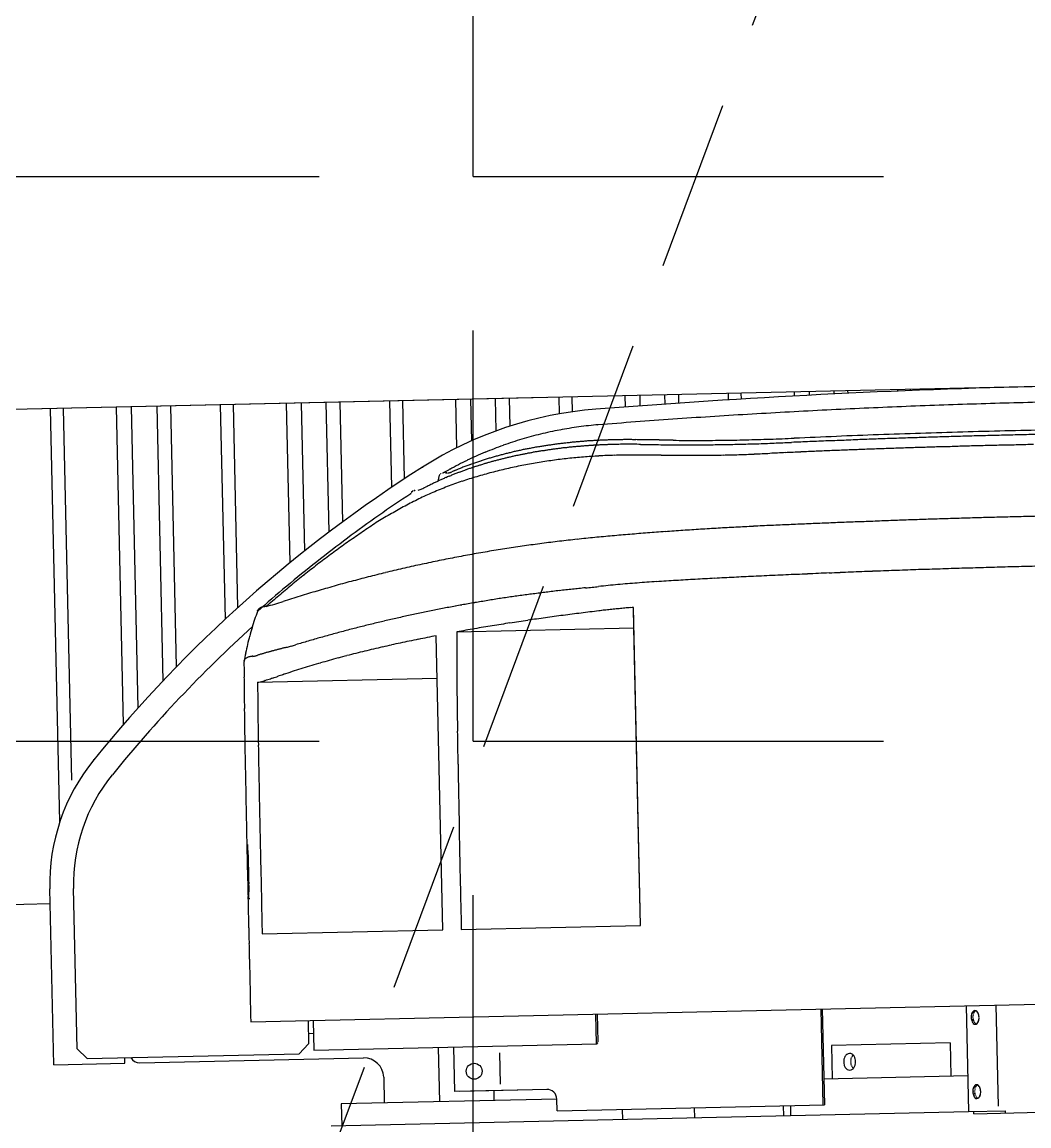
# Model space of a CAD drawing. Header units: metres. Extents: x 668617 to 675126, y 2286318 to 2293677.
# Drawn here: x 669900.166 to 669901.638, y 2287288.838 to 2287290.451 of the extents above; entities that cross this region are included whole.
import ezdxf

# ---------------------------------------------------------------- set-up
doc = ezdxf.new("R2010")
doc.units = ezdxf.units.M
doc.header["$MEASUREMENT"] = 0
doc.linetypes.add('HIDDEN', pattern=[0.375, 0.25, -0.125])
for name, color, linetype in [('0_LINEA_INDICADOR_SEÑAL', 253, 'Continuous'), ('0_VEH_CONSTRUCCION', 250, 'Continuous'), ('DMTG-ZONA-TRABAJO', 250, 'Continuous')]:
    doc.layers.add(name, color=color, linetype=linetype)

# ---------------------------------------------------------------- blocks, each defined once
blk = doc.blocks.new('excavadora planta')
at = {"color": 0}
for p, q in [((-0.5175, 1.251), (-4.1079, 1.251)), ((-2.8986, 1.251), (-4.1079, 1.251)), ((-3.4017, 0.8315), (-3.4017, 1.251)), ((-3.3886, 0.8735), (-3.3886, 1.251)), ((-3.3347, 0.9292), (-3.3347, 1.251)), ((-3.3196, 0.9455), (-3.3196, 1.251)), ((-3.2936, 0.9724), (-3.2936, 1.251)), ((-3.2796, 0.9864), (-3.2796, 1.251)), ((-3.229, 1.0336), (-3.229, 1.251)), ((-3.216, 1.045), (-3.216, 1.251)), ((-3.162, 1.0894), (-3.162, 1.251)), ((-3.1469, 1.101), (-3.1469, 1.251)), ((-3.1217, 1.1196), (-3.1217, 1.251)), ((-3.1077, 1.1297), (-3.1077, 1.251)), ((-3.0571, 1.1636), (-3.0571, 1.251)), ((-3.0441, 1.1719), (-3.0441, 1.251)), ((-2.9901, 1.2022), (-2.9901, 1.251)), ((-2.975, 1.2088), (-2.975, 1.251)), ((-2.9498, 1.2183), (-2.9498, 1.251)), ((-2.9358, 1.2228), (-2.9358, 1.251)), ((-2.8852, 1.2341), (-2.8852, 1.251)), ((-2.8722, 1.2359), (-2.8722, 1.251)), ((-2.8182, 1.2397), (-2.8182, 1.251)), ((-2.8031, 1.2404), (-2.8031, 1.251)), ((-2.7779, 1.2417), (-2.7779, 1.251)), ((-2.7639, 1.2424), (-2.7639, 1.251)), ((-2.7133, 1.2446), (-2.7133, 1.251)), ((-2.7003, 1.2451), (-2.7003, 1.251)), ((-2.6463, 1.247), (-2.6463, 1.251)), ((-2.6312, 1.2474), (-2.6312, 1.251)), ((-2.606, 1.2481), (-2.606, 1.251)), ((-2.592, 1.2485), (-2.592, 1.251)), ((-2.5414, 1.2496), (-2.5414, 1.251)), ((-2.5284, 1.2499), (-2.5284, 1.251)), ((-2.8472, 1.222), (-2.8471, 1.2221)), ((-2.8038, 1.2014), (-2.7921, 1.2009)), ((-3.0101, 1.1687), (-3.0085, 1.1748)), ((-3.0328, 1.1599), (-3.0328, 1.1599)), ((-3.0328, 1.1599), (-3.0328, 1.1599)), ((-3.0328, 1.1599), (-3.0328, 1.1599)), ((-3.0328, 1.1599), (-3.0328, 1.1599)), ((-3.0328, 1.1599), (-3.0328, 1.1599)), ((-3.0328, 1.1599), (-3.0328, 1.1599)), ((-2.8146, 1.0153), (-2.8146, 1.0361)), ((-2.8146, 0.7134), (-2.8146, 1.0361)), ((-3.0155, 0.7134), (-3.0155, 1.0119)), ((-2.9943, 1.0153), (-2.8146, 1.0153)), ((-2.8146, 0.7134), (-2.8146, 1.0153)), ((-3.1979, 0.9687), (-3.0155, 0.9687)), ((-3.4134, 0.5853), (-3.4134, 0.7638)), ((-3.3893, 0.6009), (-3.3893, 0.7638)), ((-3.4134, 0.7486), (-4.1079, 0.7486)), ((-3.4134, 0.7486), (-4.1079, 0.7486)), ((-3.1989, 0.7134), (-3.0155, 0.7134)), ((-2.9967, 0.7134), (-2.8146, 0.7134)), ((-3.2125, 0.6245), (-1.9002, 0.6245)), ((-3.1542, 0.6245), (-3.1542, 0.6009)), ((-3.149, 0.6245), (-3.149, 0.5942)), ((-2.8625, 0.6245), (-2.8625, 0.5942)), ((-2.8608, 0.6245), (-2.8608, 0.5962)), ((-2.6337, 0.6245), (-2.6337, 0.527)), ((-2.6321, 0.6245), (-2.6321, 0.527)), ((-2.4859, 0.6245), (-2.4859, 0.517)), ((-2.4559, 0.6245), (-2.4559, 0.5217)), ((-3.1542, 0.6114), (-3.149, 0.6114)), ((-3.3893, 0.6009), (-3.3793, 0.5908)), ((-3.1542, 0.6009), (-3.1642, 0.5908)), ((-3.149, 0.5942), (-2.8619, 0.5942)), ((-3.0224, 0.5391), (-3.0224, 0.5942)), ((-3.007, 0.5491), (-3.007, 0.5942)), ((-3.4134, 0.5853), (-3.3411, 0.5853)), ((-3.3793, 0.5908), (-3.1642, 0.5908)), ((-3.3411, 0.5853), (-3.3411, 0.5908)), ((-3.326, 0.5853), (-3.0989, 0.5853)), ((-2.9604, 0.5554), (-2.9604, 0.5872)), ((-2.5031, 0.5873), (-2.6236, 0.5873)), ((-2.6236, 0.5873), (-2.6236, 0.5532)), ((-2.5031, 0.5873), (-2.5031, 0.5532)), ((-3.0788, 0.5652), (-3.0788, 0.5391)), ((-2.9123, 0.5491), (-3.007, 0.5491)), ((-2.9136, 0.5491), (-3.002, 0.5491)), ((-2.9671, 0.5391), (-2.9671, 0.5491)), ((-2.4859, 0.5532), (-2.6321, 0.5532)), ((-2.9035, 0.5391), (-3.1225, 0.5391)), ((-3.1225, 0.5391), (-3.1225, 0.517)), ((-2.9035, 0.527), (-2.9035, 0.5391)), ((-2.9035, 0.527), (-2.6321, 0.527)), ((-2.8374, 0.527), (-2.8374, 0.517)), ((-2.7643, 0.527), (-2.7643, 0.517)), ((-2.6739, 0.527), (-2.6739, 0.517)), ((-2.6667, 0.527), (-2.6667, 0.517)), ((-3.1331, 0.517), (-2.4859, 0.517)), ((-2.4859, 0.517), (-2.4485, 0.517)), ((-2.4807, 0.5147), (-2.4807, 0.517)), ((-2.4485, 0.5147), (-2.4485, 0.517)), ((-2.4807, 0.5147), (-1.9101, 0.5147))]:
    blk.add_line(p, q, dxfattribs=at)
blk.add_circle((-2.9869, 0.5692), 0.00804, dxfattribs=at)
blk.add_circle((-2.9869, 0.5692), 0.00804, dxfattribs=at)
for centre, radius, start, end in [((-2.3908, -6.7877), 8.0387, 90, 93.26271), ((-2.8263, 0.8528), 0.3859, 93.2627, 121.0895), ((-2.391, -6.7825), 8.0175, 91.08419, 91.62689), ((-2.3906, -6.7994), 8.0344, 90.54268, 91.08424), ((-2.3908, -6.7859), 8.0209, 90.0001, 90.54257), ((-2.8249, 0.8483), 0.3745, 93.255, 96.2844), ((-2.3909, -6.7858), 8.0209, 92.71171, 93.25419), ((-2.3904, -6.796), 8.0311, 92.16981, 92.71159), ((-2.3909, -6.7825), 8.0175, 91.62719, 92.1699), ((-2.825, 0.8484), 0.3743, 102.3412, 105.3724), ((-2.8249, 0.8479), 0.3748, 99.3152, 102.3425), ((-2.8249, 0.8483), 0.3744, 96.2831, 99.3132), ((-2.8251, 0.8485), 0.3741, 108.3985, 111.4306), ((-2.8248, 0.8478), 0.3749, 105.373, 108.3992), ((-2.8458, 0.7776), 0.4281, 100.1078, 100.668), ((-2.8452, 0.7741), 0.4316, 99.5523, 100.1079), ((-2.8444, 0.7698), 0.4359, 99.0003, 99.5529), ((-2.8432, 0.762), 0.4439, 98.458, 98.9982), ((-2.842, 0.754), 0.4519, 97.9308, 98.4613), ((-2.837, 0.7177), 0.4886, 97.4382, 97.9289), ((-2.8355, 0.7063), 0.5001, 96.9588, 97.4382), ((-2.8341, 0.6951), 0.5113, 96.4902, 96.9591), ((-2.8339, 0.6929), 0.5136, 96.0238, 96.4907), ((-2.832, 0.6613), 0.5405, 95.9604, 96.3498), ((-2.8318, 0.6597), 0.5421, 95.571, 95.9592), ((-2.8335, 0.6891), 0.5174, 95.5606, 96.024), ((-2.831, 0.651), 0.5509, 95.1892, 95.5713), ((-2.833, 0.6847), 0.5218, 95.1003, 95.5598), ((-2.8347, 0.6934), 0.5082, 94.7858, 95.1999), ((-2.8323, 0.6771), 0.5294, 94.6478, 95.1006), ((-2.8298, 0.6364), 0.5655, 94.427, 94.7992), ((-2.8317, 0.6693), 0.5373, 94.2019, 94.6481), ((-2.8322, 0.6688), 0.533, 94.05, 94.4449), ((-2.8311, 0.6614), 0.5452, 93.7621, 94.2019), ((-2.8305, 0.646), 0.5559, 93.6742, 94.0528), ((-2.8309, 0.658), 0.5486, 93.3251, 93.7622), ((-2.8296, 0.6318), 0.57, 93.3065, 93.6757), ((-2.8307, 0.6551), 0.5515, 92.89, 93.3247), ((-2.8287, 0.6162), 0.5857, 92.9488, 93.3081), ((-2.8287, 0.6155), 0.5864, 92.5888, 92.9477), ((-2.8305, 0.6493), 0.5574, 92.4584, 92.8886), ((-2.8289, 0.6203), 0.5816, 92.2273, 92.5892), ((-2.8301, 0.6423), 0.5643, 92.0355, 92.4604), ((-2.829, 0.6243), 0.5776, 91.8613, 92.2257), ((-2.8299, 0.6362), 0.5704, 91.6145, 92.0348), ((-2.8287, 0.6136), 0.5883, 91.5047, 91.8625), ((-2.8307, 0.6654), 0.5412, 91.1758, 91.6188), ((-2.8283, 0.5997), 0.6022, 91.1538, 91.5033), ((-2.83, 0.6469), 0.5597, 90.7827, 91.211), ((-2.8283, 0.6009), 0.601, 90.8077, 91.1579), ((-2.8292, 0.5699), 0.6367, 90.3793, 90.7558), ((-2.8283, 0.5977), 0.6042, 90.4583, 90.8066), ((-2.8297, 0.6258), 0.5809, 89.9608, 90.3735), ((-2.8283, 0.5931), 0.6088, 90.1111, 90.4572), ((-2.8282, 0.5802), 0.6217, 89.7743, 90.1128), ((-2.8296, 0.6152), 0.5914, 89.562, 89.9674), ((-2.8282, 0.5876), 0.6143, 89.4314, 89.774), ((-2.8297, 0.6142), 0.5924, 89.1517, 89.5564), ((-2.8279, 0.6117), 0.5902, 89.0764, 89.433), ((-2.83, 0.593), 0.6136, 88.7624, 89.1532), ((-2.8282, 0.6005), 0.6014, 88.7176, 89.0676), ((-2.8294, 0.6179), 0.5887, 88.3557, 88.763), ((-2.8286, 0.5843), 0.6176, 88.3759, 88.7172), ((-2.8304, 0.585), 0.6216, 87.964, 88.3497), ((-2.8296, 0.5642), 0.6377, 88.0056, 88.3356), ((-2.9849, -3.7523), 4.9617, 87.9063, 87.9609), ((-2.8247, 0.6972), 0.5046, 87.6205, 88.0365), ((-2.9106, -1.7517), 2.9597, 87.8367, 87.9281), ((-3.2236, -10.0326), 11.2466, 87.81179, 87.83585), ((-3.2203, -10.0328), 11.2466, 87.80448, 87.82855), ((-2.7262, 2.8123), 1.6127, 267.6601, 268.2892), ((-3.216, -10.0333), 11.247, 87.80272, 87.82679), ((-3.2112, -10.0332), 11.2466, 87.80266, 87.82672), ((-3.2062, -10.0333), 11.2466, 87.80448, 87.82855), ((-3.2007, -10.0339), 11.2469, 87.80821, 87.83227), ((-2.715, 3.1836), 1.9842, 268.2859, 268.7973), ((-2.7125, 2.7417), 1.538, 267.8358, 268.7523), ((-2.709, 3.4695), 2.2702, 268.7972, 269.2441), ((-2.7012, 3.2496), 2.046, 268.7467, 269.4356), ((-2.7063, 3.6683), 2.469, 269.241, 269.6519), ((-2.699, 3.4723), 2.2687, 269.4338, 270.0551), ((-2.7055, 3.7957), 2.5964, 269.6515, 270.0422), ((-2.7055, 3.8265), 2.6272, 270.0425, 270.4286), ((-2.6989, 3.6089), 2.4053, 270.0493, 270.6353), ((-2.7054, 3.8234), 2.6241, 270.4271, 270.8137), ((-2.6978, 3.5132), 2.3096, 270.635, 271.2453), ((-2.7034, 3.678), 2.4786, 270.8137, 271.223), ((-2.4184, -9.6573), 10.8597, 91.12631, 91.22417), ((-2.4156, -9.4512), 10.6578, 91.01734, 91.24744), ((-2.4174, -9.7084), 10.9108, 91.02921, 91.12661), ((-2.417, -9.7342), 10.9365, 90.93153, 91.02871), ((-2.4154, -9.4618), 10.6685, 90.7874, 91.01727), ((-2.4157, -9.812), 11.0144, 90.83549, 90.93197), ((-2.4157, -9.812), 11.0144, 90.73864, 90.83512), ((-2.4135, -9.6019), 10.8086, 90.56027, 90.78716), ((-2.4157, -9.8121), 11.0145, 90.64225, 90.73873), ((-2.4161, -9.7859), 10.9883, 90.54528, 90.642), ((-2.4158, -9.8121), 11.0145, 90.44901, 90.5455), ((-2.4132, -9.6237), 10.8304, 90.33431, 90.56074), ((-2.4154, -9.8647), 11.0671, 90.35286, 90.44889), ((-2.4149, -9.9444), 11.1468, 90.25729, 90.35264), ((-2.4132, -9.6237), 10.8304, 90.10792, 90.33435), ((-2.4148, -9.9713), 11.1737, 90.16243, 90.25754), ((-2.4149, -9.9444), 11.1468, 90.06687, 90.16221), ((-2.4131, -9.7122), 10.9189, 89.88306, 90.10766), ((-2.4148, -9.9445), 11.1469, 89.97188, 90.06722), ((-2.4155, -10.5669), 11.7693, 89.87989, 89.97019), ((-2.8252, 0.8486), 0.374, 114.4572, 117.4903), ((-2.8248, 0.8479), 0.3749, 111.43, 114.4566), ((-2.8617, 0.8437), 0.36, 106.7875, 107.4535), ((-2.8601, 0.8383), 0.3657, 106.1332, 106.7889), ((-2.8569, 0.8273), 0.3771, 105.496, 106.1317), ((-2.855, 0.8199), 0.3847, 104.8465, 105.4743), ((-2.8564, 0.7973), 0.4022, 103.9257, 104.449), ((-2.8543, 0.8174), 0.3873, 104.2323, 104.8513), ((-2.8549, 0.791), 0.4087, 103.4093, 103.9242), ((-2.8533, 0.7845), 0.4153, 102.9058, 103.4126), ((-2.8543, 0.8171), 0.3876, 103.6108, 104.2294), ((-2.8518, 0.7776), 0.4224, 102.4031, 102.9014), ((-2.8526, 0.8103), 0.3946, 103.0027, 103.6102), ((-2.851, 0.7742), 0.4259, 101.9122, 102.4063), ((-2.851, 0.8034), 0.4017, 102.4068, 103.0036), ((-2.8499, 0.7689), 0.4313, 101.4247, 101.9126), ((-2.8498, 0.798), 0.4072, 101.8165, 102.4053), ((-2.8488, 0.7637), 0.4367, 100.9412, 101.4232), ((-2.8486, 0.7922), 0.4132, 101.2371, 101.8174), ((-2.8423, 0.7298), 0.4712, 100.4895, 100.9361), ((-2.847, 0.7842), 0.4213, 100.668, 101.2371), ((-2.8401, 0.7178), 0.4833, 100.0547, 100.4902), ((-2.8388, 0.7105), 0.4908, 99.6259, 100.0547), ((-2.8376, 0.7034), 0.498, 99.205, 99.6276), ((-2.8374, 0.7026), 0.4988, 98.7833, 99.2052), ((-2.8374, 0.7021), 0.4994, 98.3603, 98.7817), ((-2.8359, 0.6922), 0.5093, 97.9484, 98.3616), ((-2.8342, 0.6802), 0.5215, 97.5449, 97.9485), ((-2.8338, 0.6766), 0.525, 97.1433, 97.5441), ((-2.8334, 0.6739), 0.5278, 96.7463, 97.1451), ((-2.8331, 0.6709), 0.5308, 96.3497, 96.7461), ((-2.8276, 0.6135), 0.5774, 94.9808, 96.5456), ((-2.8265, 0.6013), 0.5896, 93.4521, 94.9844), ((-2.8309, 0.6679), 0.5228, 91.6809, 93.4089), ((-2.828, 0.5664), 0.6245, 90.2225, 91.6693), ((-2.8272, 0.3301), 0.8607, 89.1674, 90.217), ((-2.8362, -0.2884), 1.4792, 88.5576, 89.1683), ((-2.8999, -2.8268), 4.0185, 88.3358, 88.5607), ((-2.4875, 11.3721), 10.1864, 268.33706, 268.42576), ((-2.687, 4.1259), 2.9375, 268.4309, 268.7385), ((-2.71, 3.0885), 1.8998, 268.744, 269.2196), ((-2.7153, 2.7049), 1.5162, 269.2228, 269.8187), ((-2.7158, 2.5518), 1.3631, 269.8192, 270.482), ((-2.7155, 2.5067), 1.318, 270.4859, 271.1714), ((-3.0705, 18.0314), 16.8467, 271.29922, 271.35285), ((-2.4216, -9.7278), 10.92, 91.23536, 91.3181), ((-2.4202, -9.7886), 10.9808, 91.15342, 91.2357), ((-2.4184, -9.8811), 11.0734, 91.0716, 91.15319), ((-2.4184, -9.8811), 11.0734, 90.98998, 91.07157), ((-2.4189, -9.8501), 11.0424, 90.90825, 90.99006), ((-2.4189, -9.8501), 11.0424, 90.82664, 90.90845), ((-2.419, -9.8501), 11.0424, 90.74448, 90.8263), ((-2.4185, -9.8812), 11.0735, 90.66298, 90.74456), ((-2.4181, -9.9123), 11.1046, 90.58203, 90.66339), ((-2.4175, -9.9752), 11.1675, 90.50066, 90.58156), ((-2.4177, -9.9436), 11.1359, 90.42003, 90.50117), ((-2.4175, -9.9753), 11.1675, 90.33909, 90.41999), ((-2.4175, -9.9753), 11.1676, 90.25803, 90.33893), ((-2.4174, -10.0069), 11.1992, 90.17709, 90.25776), ((-2.4176, -9.9437), 11.136, 90.09635, 90.17748), ((-2.4175, -10.007), 11.1992, 90.01553, 90.0962), ((-2.4174, -10.0389), 11.2312, 89.93568, 90.01612), ((-2.3121, 0), 1.3817, 121.0894, 139.6898), ((1.7631, -6.4884), 9.0278, 121.89834, 121.89949), ((1.4016, -6.6842), 9.0124, 119.28671, 119.28786), ((0.8063, -6.3676), 8.4529, 116.81577, 116.81692), ((0.7387, -7.0157), 9.0076, 114.57034, 114.57148), ((0.4223, -7.1588), 9.0129, 112.36132, 112.36247), ((0.1361, -7.2793), 9.0209, 110.3874, 110.38855), ((-0.0672, -7.6184), 9.273, 108.47855, 108.4797), ((-0.4212, -7.4525), 9.0079, 106.67571, 106.67686), ((-0.6622, -7.5203), 9.0072, 105.08216, 105.0833), ((-0.8957, -7.5881), 9.0152, 103.53615, 103.53729), ((-1.1216, -7.6332), 9.0092, 102.07075, 102.0719), ((-1.2119, -8.2889), 9.6341, 100.72921, 100.73036), ((-1.5282, -7.7085), 9.0073, 99.43811, 99.43925), ((-1.3848, -9.9675), 11.2615, 98.27199, 98.2729), ((-1.6013, -10.0052), 11.2698, 97.15426, 97.15518), ((-1.8084, -10.024), 11.2646, 96.09633, 96.09725), ((-1.9966, -10.0428), 11.2649, 95.13324, 95.13416), ((1.1481, -6.6448), 8.8557, 117.95483, 117.96469), ((-2.1754, -10.0522), 11.2597, 94.22177, 94.22269), ((-2.3542, -10.0711), 11.2667, 93.30693, 93.30784), ((-2.5048, -10.071), 11.259, 92.54115, 92.54207), ((-2.6553, -10.6363), 11.8183, 91.6896, 91.69051), ((-2.8247, -10.0899), 11.2682, 90.90968, 90.9106), ((-2.9658, -10.0805), 11.2574, 90.19133, 90.19224), ((-3.0913, -11.9111), 13.0884, 89.61476, 89.61545), ((-3.201, -10.0899), 11.2685, 88.99362, 88.99453), ((1.1442, -6.6476), 8.8563, 117.91415, 117.92401), ((-3.3233, -10.0899), 11.2713, 88.37117, 88.37209), ((-3.4456, -10.2971), 11.4826, 87.78972, 87.79063), ((-3.5679, -10.0711), 11.2621, 87.12278, 87.12369), ((-3.6619, -10.0711), 11.2673, 86.64433, 86.64525), ((-3.9066, -11.8515), 13.0598, 86.02876, 86.02968), ((-3.8782, -10.0522), 11.2632, 85.53835, 85.53927), ((-3.9722, -10.0428), 11.2616, 85.05679, 85.05771), ((1.1298, -6.6547), 8.8559, 117.80009, 117.80994), ((-4.1698, -11.4214), 12.6522, 84.70223, 84.70292), ((-4.1603, -10.024), 11.2606, 84.0934, 84.09432), ((-4.2166, -10.0335), 11.2759, 83.81265, 83.81356), ((-4.3012, -10.0052), 11.2573, 83.36813, 83.36905), ((-4.3764, -10.0053), 11.2663, 82.98743, 82.98835), ((-4.6337, -11.4592), 12.741, 82.63643, 82.63712), ((-4.4797, -9.9865), 11.2607, 82.45241, 82.45333), ((-4.8092, -11.5126), 12.8175, 81.88731, 81.88822), ((1.1127, -6.6637), 8.8559, 117.66568, 117.67554), ((-5.3114, -13.6699), 15.0253, 81.15153, 81.15222), ((-5.3866, -13.6574), 15.0247, 80.86019, 80.86088), ((-3.0003, 1.1817), 0.00508, 273.3798, 289.1965), ((1.0974, -6.6717), 8.8559, 117.54395, 117.55381), ((-3.0103, 1.215), 0.0399, 286.997, 289.0186), ((-3.0237, 1.2543), 0.0813, 288.9354, 289.9263), ((0.1868, -7.5115), 9.2539, 110.10832, 110.11702), ((0.1645, -7.2679), 9.0177, 110.49841, 110.50734), ((0.1986, -7.2539), 9.0166, 110.72404, 110.73298), ((0.2193, -7.2457), 9.0162, 110.85627, 110.86521), ((-2.88, 0.87), 0.3258, 109.4295, 110.0755), ((0.2312, -7.2423), 9.0173, 110.92594, 110.93487), ((-2.8707, 0.8701), 0.3321, 110.2377, 110.9511), ((-2.8793, 0.8687), 0.3271, 108.8375, 109.4808), ((-2.8689, 0.8652), 0.3374, 109.5246, 110.2353), ((-2.8665, 0.8319), 0.3661, 108.2903, 108.8651), ((-2.8673, 0.8609), 0.3419, 108.8244, 109.5257), ((-2.866, 0.8301), 0.3681, 107.7171, 108.2889), ((-2.8654, 0.8282), 0.37, 107.1505, 107.7194), ((-2.8657, 0.856), 0.3471, 108.132, 108.8227), ((-2.8636, 0.8226), 0.3759, 106.5891, 107.149), ((-2.8635, 0.8495), 0.3539, 107.4547, 108.1321), ((-2.8612, 0.8146), 0.3842, 106.0416, 106.5894), ((-2.847, 0.7221), 0.4669, 103.429, 105.364), ((-2.8588, 0.8062), 0.3929, 105.5045, 106.0401), ((-2.8578, 0.8026), 0.3967, 104.9771, 105.5076), ((-2.8571, 0.7998), 0.3996, 104.448, 104.9747), ((-2.8409, 0.6965), 0.4932, 101.6008, 103.4326), ((-2.8364, 0.6746), 0.5156, 99.8483, 101.6006), ((-2.8328, 0.6539), 0.5366, 98.1663, 99.85), ((-2.8298, 0.6331), 0.5576, 96.5452, 98.1655), ((0.6892, -6.9541), 8.9255, 114.53763, 114.55047), ((0.6856, -6.9559), 8.9257, 114.49902, 114.51186), ((-2.8875, 0.8849), 0.3091, 113.8109, 114.4918), ((-2.8823, 0.873), 0.3221, 113.1541, 113.8075), ((-2.8784, 0.8639), 0.332, 112.5223, 113.1562), ((5.9145, -3.5202), 10.0829, 152.24687, 152.24802), ((4.2868, -3.2864), 8.5513, 148.55071, 148.55186), ((4.3321, -4.0399), 9.0044, 144.60669, 144.60783), ((3.7519, -4.3111), 8.7063, 140.93684, 140.93799), ((3.6314, -4.9138), 9.009, 137.47426, 137.4754), ((3.2623, -5.3056), 9.0179, 134.05136, 134.0525), ((2.8856, -5.6446), 9.0139, 130.82934, 130.83049), ((2.4939, -5.9459), 8.9993, 127.68504, 127.68618), ((2.1172, -6.2322), 9.008, 124.67336, 124.6745), ((-2.8778, 0.8626), 0.3335, 111.8914, 112.5226), ((-2.8765, 0.8592), 0.3371, 111.2649, 111.8891), ((-2.8679, 0.7911), 0.3949, 107.3903, 109.6784), ((-2.8745, 0.8541), 0.3425, 110.652, 111.2664), ((-2.8724, 0.8485), 0.3485, 110.0477, 110.6516), ((-2.8537, 0.7459), 0.4422, 105.3494, 107.3926), ((-2.3123, 0.0002), 1.3653, 122.115, 123.7633), ((-3.035, 1.1561), 0.00316, 162.7505, 170.4758), ((-3.0351, 1.1561), 0.00308, 154.7684, 162.6907), ((-3.0352, 1.1561), 0.00297, 146.5284, 154.7516), ((-3.0351, 1.1561), 0.00306, 138.5796, 146.5528), ((-3.0348, 1.1558), 0.00341, 130.8676, 138.5144), ((-3.0345, 1.1555), 0.00386, 124.5463, 130.8729), ((1.658, -6.3712), 8.8735, 121.93953, 121.94228), ((1.0083, -6.7416), 8.8756, 117.10761, 117.11036), ((0.4215, -7.0177), 8.8778, 112.9178, 112.92055), ((-0.0931, -7.2123), 8.8736, 109.36331, 109.36606), ((-0.3116, -8.1308), 9.6812, 106.33679, 106.33932), ((-0.7291, -8.2471), 9.6851, 103.76957, 103.77209), ((-1.0987, -8.3327), 9.6876, 101.52323, 101.52575), ((-1.4305, -8.3908), 9.6842, 99.5277, 99.53022), ((-1.6806, -8.6751), 9.9275, 97.83062, 97.83292), ((-2.0154, -8.7881), 9.9998, 95.83938, 95.83961), ((-1.7516, -11.5388), 12.7632, 95.76097, 95.7612), ((-3.558, -10.4272), 11.5991, 87.39298, 87.39344), ((-3.6521, -10.4272), 11.6038, 86.92831, 86.92877), ((-3.0317, 1.1679), 0.0081, 279.6163, 293.7231), ((-2.8818, 0.8274), 0.356, 112.0804, 114.6185), ((-3.0547, 1.2262), 0.0708, 291.7692, 293.3881), ((-3.0862, 1.2996), 0.1506, 293.3287, 294.0893), ((-3.181, 1.5121), 0.3833, 294.0525, 294.3514), ((0.6694, -6.9638), 8.9262, 114.42181, 114.43464), ((0.6847, -6.9563), 8.9256, 114.51833, 114.53116), ((-2.874, 0.8084), 0.3765, 109.6812, 112.0811), ((-2.6267, 0.3391), 0.9069, 117.4156, 118.4119), ((-2.889, 0.8433), 0.3385, 114.6167, 117.2857), ((-2.3122, 0), 1.3655, 123.7639, 125.4122), ((-2.6422, 0.3676), 0.8745, 118.4049, 119.4381), ((-2.5003, 0.2166), 1.0768, 122.5125, 122.9589), ((-2.4988, 0.2142), 1.0796, 122.0674, 122.5127), ((-2.3117, -0.0006), 1.3662, 125.4119, 127.0592), ((-2.497, 0.2121), 1.0824, 123.8628, 124.3069), ((-2.5071, 0.2271), 1.0643, 123.4111, 123.8628), ((-2.5053, 0.2244), 1.0675, 122.9593, 123.4097), ((-2.6924, -1.0194), 2.1333, 93.8184, 94.3011), ((-2.6664, -1.4092), 2.524, 93.4107, 93.8187), ((-2.6353, -1.9302), 3.0459, 93.0736, 93.4116), ((-2.6089, -2.4211), 3.5376, 92.7828, 93.0739), ((-2.581, -2.9933), 4.1104, 92.5337, 92.7842), ((-2.577, -3.0816), 4.1988, 92.289, 92.5343), ((-2.5761, -3.1053), 4.2225, 92.0454, 92.2892), ((-2.5871, -2.7999), 3.9169, 91.781, 92.0439), ((-2.6003, -2.3822), 3.499, 91.4831, 91.7774), ((-2.4713, -7.5547), 8.6732, 91.33199, 91.4507), ((-2.3911, -10.9254), 12.0448, 91.25486, 91.34035), ((-2.3906, -10.9578), 12.0772, 91.16894, 91.25419), ((-2.3884, -11.056), 12.1754, 91.08516, 91.16973), ((-2.3898, -10.9904), 12.1098, 90.99938, 91.08441), ((-2.3908, -10.9254), 12.0448, 90.91457, 91.00005), ((-2.3924, -10.8294), 11.9487, 90.82819, 90.91436), ((-2.391, -10.9254), 12.0448, 90.74251, 90.828), ((-2.3909, -10.9255), 12.0449, 90.65744, 90.74293), ((-2.3909, -10.9254), 12.0448, 90.5719, 90.65739), ((-2.3918, -10.8294), 11.9488, 90.48601, 90.57218), ((-2.3911, -10.9254), 12.0448, 90.40033, 90.48582), ((-2.3905, -11.0232), 12.1426, 90.31513, 90.39993), ((-2.3904, -11.0231), 12.1425, 90.23056, 90.31536), ((-2.3906, -10.9578), 12.0772, 90.14575, 90.23101), ((-2.3907, -10.9254), 12.0448, 90.0601, 90.14558), ((-2.5144, 0.2377), 1.0514, 124.7696, 125.2268), ((-2.5212, 0.2475), 1.0395, 124.3064, 124.7689), ((-2.7486, -0.362), 1.4735, 97.5306, 98.2293), ((-2.7465, -0.378), 1.4896, 96.8407, 97.532), ((-2.7469, -0.3751), 1.4867, 96.1469, 96.8395), ((-2.7393, -0.4453), 1.5573, 95.4859, 96.1471), ((-2.7308, -0.5345), 1.6469, 94.859, 95.4842), ((-2.7136, -0.7365), 1.8496, 94.3019, 94.8586), ((-2.3119, -0.0003), 1.3659, 127.0597, 128.7073), ((-2.5244, 0.2515), 1.0344, 126.1466, 126.6113), ((-2.5214, 0.2474), 1.0395, 125.6828, 126.1453), ((-2.5153, 0.2389), 1.0499, 125.2258, 125.6837), ((-2.7436, -0.3907), 1.5026, 100.3175, 101.0027), ((-2.7469, -0.3741), 1.4857, 99.617, 100.31), ((-2.7472, -0.3716), 1.4832, 98.9253, 99.6195), ((-2.7472, -0.3721), 1.4837, 98.2294, 98.9233), ((-2.534, 0.2644), 1.0183, 127.0766, 127.5487), ((-2.5265, 0.2544), 1.0308, 126.6114, 127.0778), ((-2.7487, -0.365), 1.4764, 102.3949, 103.0923), ((-2.7465, -0.375), 1.4867, 101.702, 102.3946), ((-2.7473, -0.3712), 1.4828, 101.0084, 101.7029), ((-2.3125, 0.0004), 1.365, 128.7068, 130.3555), ((-2.545, 0.2786), 1.0003, 128.0276, 128.5082), ((-2.5415, 0.2741), 1.0061, 127.5499, 128.0278), ((-2.7499, -0.3613), 1.4725, 104.4782, 105.1774), ((-2.7462, -0.3754), 1.4872, 103.7862, 104.4786), ((-2.747, -0.3721), 1.4837, 103.093, 103.7869), ((-2.4356, -9.0641), 10.1322, 91.56237, 91.67375), ((-1.9662, -26.2826), 27.3571, 91.52067, 91.56193), ((-2.5828, -3.0445), 4.1108, 91.3711, 91.5245), ((-2.2607, -16.4466), 17.5168, 91.33949, 91.37547), ((-2.365, -12.0897), 13.1586, 91.28091, 91.32881), ((-2.3919, -10.8886), 11.9573, 91.22824, 91.28095), ((-2.3887, -11.0464), 12.115, 91.17521, 91.22724), ((-2.3819, -11.3755), 12.4442, 91.12483, 91.17548), ((-2.3903, -10.9406), 12.0093, 91.0729, 91.12538), ((-2.3981, -10.5355), 11.604, 91.01779, 91.07211), ((-2.3963, -10.634), 11.7026, 90.96386, 91.01772), ((-2.3893, -11.0465), 12.1152, 90.91216, 90.96419), ((-2.3831, -11.4321), 12.5008, 90.86192, 90.91234), ((-2.3875, -11.154), 12.2227, 90.80955, 90.86112), ((-2.3926, -10.7854), 11.8541, 90.75692, 90.81009), ((-2.3926, -10.7855), 11.8541, 90.70353, 90.7567), ((-2.3901, -10.9934), 12.0621, 90.65138, 90.70364), ((-2.3913, -10.8884), 11.9571, 90.59856, 90.65127), ((-2.3949, -10.5355), 11.6041, 90.54436, 90.59868), ((-2.3929, -10.7346), 11.8032, 90.49144, 90.54484), ((-2.3844, -11.7824), 12.8511, 90.44023, 90.48928), ((-2.3908, -10.9407), 12.0094, 90.38827, 90.44075), ((-2.383, -12.0899), 13.1585, 90.34032, 90.38822), ((-2.395, -10.1109), 11.1795, 90.28269, 90.33907), ((-2.3915, -10.7345), 11.8032, 90.23158, 90.28498), ((-2.3867, -12.2815), 13.3502, 90.17815, 90.22536), ((-2.3968, -8.581), 9.6497, 90.12121, 90.18653), ((-2.3859, -13.8778), 14.9465, 90.07783, 90.12), ((-2.5724, 0.3127), 0.9565, 128.9989, 129.5015), ((-2.5584, 0.2954), 0.9788, 128.5071, 128.9983), ((-2.4487, -1.4138), 2.5673, 105.9175, 106.3186), ((-2.7461, -0.3754), 1.4872, 105.178, 105.8704), ((-2.7678, -0.3315), 1.3916, 95.5642, 95.839), ((-2.7548, -0.4658), 1.5265, 95.3137, 95.5642), ((-2.7333, -0.6964), 1.7582, 95.0951, 95.3125), ((-2.6958, -1.1177), 2.1811, 94.9185, 95.0938), ((-2.6419, -1.7432), 2.8089, 94.7837, 94.9198), ((-2.4753, -3.7357), 4.8084, 94.7028, 94.7823), ((-1.8849, -10.9067), 12.0037, 94.67346, 94.70532), ((-4.145, 16.7453), 15.7406, 274.67208, 274.69638), ((-3.2235, 5.5278), 4.4853, 274.6974, 274.7826), ((-2.7583, -0.0442), 1.1061, 93.7133, 94.7336), ((-2.7269, -0.5255), 1.5885, 93.0096, 93.72), ((-2.6957, -1.118), 2.1818, 92.4932, 93.0105), ((-2.6604, -1.9217), 2.9862, 92.1209, 92.4989), ((-2.6131, -3.198), 4.2634, 91.8564, 92.1211), ((-2.5532, -5.0431), 6.1095, 91.67308, 91.8578), ((-3.1924, 1.0401), 0.00401, 150.5643, 161.1432), ((-3.1922, 1.0399), 0.00423, 140.2789, 150.3367), ((-3.1918, 1.0396), 0.00479, 131.4613, 140.3365), ((-3.1912, 1.0389), 0.00572, 124.0215, 131.3797), ((-3.1904, 1.0378), 0.00706, 118.0277, 124.0476), ((-3.1896, 1.0363), 0.00874, 113.1726, 118.0278), ((-3.1889, 1.0346), 0.0106, 109.1628, 113.1898), ((-3.1881, 1.0323), 0.013, 105.9029, 109.1693), ((-3.1873, 1.0296), 0.0158, 103.2439, 105.9312), ((-3.1868, 1.0274), 0.0181, 100.8887, 103.2389), ((-3.1863, 1.0245), 0.021, 98.8709, 100.8927), ((-3.1873, 1.0318), 0.0136, 96.1997, 99.2156), ((-3.1877, 1.0352), 0.0102, 91.846, 95.8563), ((-3.1877, 1.0334), 0.012, 88.2614, 91.8084), ((-2.5812, 0.3233), 0.9428, 129.5013, 130.0113), ((-3.2389, 1.2714), 0.2317, 282.8495, 287.285), ((-2.7522, -0.4586), 1.5196, 98.9568, 99.2084), ((-2.7518, -0.4613), 1.5224, 98.7058, 98.957), ((-2.7488, -0.4807), 1.542, 98.4574, 98.7054), ((-2.7523, -0.4571), 1.5182, 98.2055, 98.4573), ((-2.7554, -0.4356), 1.4964, 97.9513, 98.2068), ((-2.7545, -0.4423), 1.5032, 97.6946, 97.949), ((-2.754, -0.4463), 1.5073, 97.4415, 97.6952), ((-2.7537, -0.449), 1.51, 97.1873, 97.4405), ((-2.7551, -0.4369), 1.4978, 96.9333, 97.1886), ((-2.7558, -0.4316), 1.4924, 96.6772, 96.9334), ((-2.7561, -0.4289), 1.4897, 96.4205, 96.6772), ((-2.7707, -0.2976), 1.3576, 96.1449, 96.4266), ((-2.7783, -0.2289), 1.2884, 95.8393, 96.1361), ((-2.8957, 0.9249), 0.3222, 160.5098, 162.065), ((-2.8961, 0.925), 0.3217, 158.9524, 160.5101), ((-3.1921, 1.04), 0.0043, 161.0842, 170.9733), ((-2.7492, -0.4779), 1.5392, 101.442, 101.6905), ((-2.75, -0.4738), 1.535, 101.1935, 101.4426), ((-2.7508, -0.4696), 1.5308, 100.9437, 101.1935), ((-2.767, -0.385), 1.4446, 100.686, 100.9507), ((-2.6933, -0.771), 1.8376, 100.5022, 100.7103), ((-2.804, -0.1722), 1.2287, 100.2072, 100.5184), ((-2.7534, -0.4517), 1.5127, 99.9631, 100.2159), ((-2.752, -0.4599), 1.521, 99.7102, 99.9616), ((-2.7506, -0.4681), 1.5293, 99.46, 99.7101), ((-2.7527, -0.4558), 1.5168, 99.2084, 99.4605), ((-2.5731, -1.8204), 2.8672, 95.9025, 96.266), ((-2.5558, -1.988), 3.0357, 95.5594, 95.9027), ((-2.7439, -0.0571), 1.0956, 95.3954, 95.5499), ((-2.7688, 0.2011), 0.8363, 95.1631, 95.3655), ((-2.7768, 0.288), 0.749, 94.925, 95.151), ((-2.7739, 0.2548), 0.7823, 94.7128, 94.9291), ((-2.7708, 0.2176), 0.8196, 94.5033, 94.7098), ((-2.7674, 0.1747), 0.8627, 94.3094, 94.5055), ((-2.7639, 0.128), 0.9095, 94.1207, 94.3068), ((-2.7608, 0.0848), 0.9528, 93.9464, 94.124), ((-2.7576, 0.0384), 0.9993, 93.7745, 93.9439), ((-2.7542, -0.0126), 1.0505, 93.6145, 93.7756), ((-2.7505, -0.0725), 1.1105, 93.4607, 93.6131), ((-2.7487, -0.1016), 1.1396, 93.3133, 93.4618), ((-2.3121, 0), 1.3575, 130.9447, 139.6898), ((-2.8962, 0.9251), 0.3216, 162.0655, 163.6235), ((-2.7485, -0.4807), 1.5421, 103.1794, 103.4274), ((-2.7498, -0.4752), 1.5364, 102.9304, 103.1793), ((-2.7492, -0.4779), 1.5392, 102.6823, 102.9308), ((-2.7486, -0.4807), 1.5421, 102.4333, 102.6813), ((-2.748, -0.4835), 1.5449, 102.1871, 102.4346), ((-2.7477, -0.4849), 1.5463, 101.9385, 102.1858), ((-2.7485, -0.4807), 1.5421, 101.692, 101.9399), ((-2.6621, -1.1007), 2.142, 97.9488, 98.4354), ((-2.6448, -1.2244), 2.2669, 97.49, 97.9498), ((-2.6257, -1.37), 2.4137, 97.0578, 97.4895), ((-2.6072, -1.5185), 2.5634, 96.6522, 97.0588), ((-2.5912, -1.6562), 2.702, 96.2664, 96.6521), ((-2.8964, 0.9251), 0.3215, 163.6236, 165.1825), ((-2.7477, -0.4849), 1.5463, 104.9069, 105.1542), ((-2.7469, -0.4877), 1.5492, 104.6604, 104.9072), ((-2.7462, -0.4904), 1.5521, 104.4149, 104.6613), ((-2.7455, -0.4933), 1.555, 104.1678, 104.4137), ((-2.7465, -0.4891), 1.5507, 103.9217, 104.1683), ((-2.7472, -0.4863), 1.5478, 103.6736, 103.9206), ((-2.7479, -0.4835), 1.5449, 103.427, 103.6745), ((-2.7614, -0.5099), 1.5428, 100.169, 100.5136), ((-2.6952, -0.8757), 1.9145, 99.9101, 100.1878), ((-2.7153, -0.7616), 1.7987, 99.6077, 99.9034), ((2.525, 0.8641), 5.5214, 178.4306, 178.7787), ((-2.6805, -0.9767), 2.0166, 98.4359, 98.9527), ((-2.8966, 0.9251), 0.3212, 166.7327, 168.2928), ((-2.8949, 0.9247), 0.323, 165.1821, 166.7334), ((-0.7303, -8.2214), 9.542, 104.95909, 104.96803), ((-0.7423, -8.2268), 9.5441, 104.87165, 104.88059), ((-0.7554, -8.2284), 9.5423, 104.78457, 104.79351), ((-0.7694, -8.2319), 9.5421, 104.68889, 104.69783), ((-0.7883, -8.2382), 9.5435, 104.56076, 104.5697), ((-0.7445, -8.4859), 9.7943, 104.43568, 104.44439), ((-0.7649, -8.4905), 9.7936, 104.30485, 104.31356), ((-0.7852, -8.4961), 9.794, 104.17259, 104.18129), ((-0.8056, -8.5017), 9.7945, 104.04033, 104.04904), ((-0.828, -8.5073), 9.7945, 103.89683, 103.90554), ((-0.8741, -8.4117), 9.6907, 103.75887, 103.76758), ((-0.8717, -8.5175), 9.794, 103.61683, 103.62554), ((-0.895, -8.5231), 9.794, 103.46769, 103.4764), ((-0.9204, -8.5297), 9.7946, 103.30592, 103.31463), ((-0.9437, -8.5343), 9.7937, 103.1581, 103.16681), ((-0.9631, -8.5389), 9.7938, 103.03287, 103.04158), ((-0.9844, -8.5445), 9.7945, 102.89504, 102.90375), ((-1.0048, -8.5491), 9.7945, 102.76417, 102.77288), ((-3.2181, 1.2222), 0.2244, 282.7034, 283.2527), ((-3.2211, 1.2349), 0.2374, 283.2529, 283.7723), ((-3.2189, 1.226), 0.2282, 283.772, 284.3122), ((-3.2187, 1.2248), 0.2271, 284.3177, 284.8606), ((-3.2186, 1.2248), 0.227, 284.8568, 285.4), ((-2.7503, -0.4752), 1.5363, 105.1544, 105.4033), ((-2.8262, -0.1897), 1.2161, 102.452, 102.8892), ((-2.8152, -0.2397), 1.2673, 102.0321, 102.4517), ((-2.8032, -0.2956), 1.3245, 101.6316, 102.0331), ((-2.7915, -0.3528), 1.3828, 101.2463, 101.6309), ((-2.7823, -0.3987), 1.4297, 100.8747, 101.2467), ((-2.7729, -0.448), 1.4799, 100.5153, 100.8747), ((4.2842, 0.8651), 7.4964, 179.04479, 179.16626), ((-3.2068, 0.9896), 0.00441, 160.6405, 174.1483), ((-3.207, 0.9896), 0.00418, 145.9987, 160.2381), ((-3.2068, 0.9895), 0.00447, 132.7261, 146.0279), ((-3.2058, 0.9884), 0.00587, 122.6185, 132.764), ((-3.2048, 0.9868), 0.00777, 114.9754, 122.6294), ((-3.2038, 0.9846), 0.0102, 109.1731, 115.0068), ((-3.2026, 0.9813), 0.0138, 104.87, 109.1974), ((-3.2018, 0.9782), 0.017, 101.3957, 104.8988), ((-3.2009, 0.9741), 0.0211, 98.573, 101.3977), ((-3.2024, 0.9844), 0.0107, 93.6945, 99.2356), ((-3.2024, 0.9841), 0.0111, 88.1672, 93.5442), ((-3.2025, 1.0032), 0.00806, 273.4902, 284.1805), ((-3.2112, 1.0428), 0.0486, 282.7271, 284.4815), ((-3.2414, 1.1609), 0.1706, 284.3701, 284.8702), ((-0.7389, -8.2251), 9.5433, 104.92097, 104.92991), ((-0.7278, -8.2218), 9.543, 104.9815, 104.99044), ((-2.8801, 0.0295), 0.9903, 104.8244, 105.3614), ((-2.8693, -0.0114), 1.0327, 104.3095, 104.8245), ((-2.8577, -0.057), 1.0798, 103.8166, 104.3091), ((-2.8471, -0.1002), 1.1242, 103.3436, 103.8167), ((-2.8366, -0.1443), 1.1696, 102.8897, 103.3444), ((-0.4291, -7.9977), 9.3834, 107.01178, 107.02828), ((-0.4166, -7.9932), 9.3828, 107.07639, 107.09289), ((-0.4088, -7.9909), 9.3828, 107.10975, 107.12625), ((-2.9134, 0.1461), 0.8691, 106.5075, 107.1195), ((-2.9025, 0.1093), 0.9075, 105.9221, 106.5081), ((-2.8912, 0.0697), 0.9487, 105.3613, 105.9219), ((2.5323, 0.8639), 5.5287, 178.7784, 179.1261), ((4.4137, 0.8631), 7.626, 179.16593, 179.28534), ((3.9634, 0.8639), 7.162, 179.16091, 179.41622), ((-3.2049, 1.0137), 0.0455, 278.8719, 282.2736), ((-3.214, 1.056), 0.0888, 282.207, 283.9508), ((-3.2258, 1.104), 0.1382, 283.917, 285.0375), ((-3.2455, 1.1775), 0.2143, 285.0183, 285.7409), ((-3.2723, 1.2726), 0.3131, 285.7402, 286.2348), ((-3.3092, 1.3996), 0.4453, 286.2294, 286.5771), ((-3.3662, 1.5912), 0.6453, 286.5735, 286.8134), ((-3.4544, 1.8831), 0.9502, 286.8152, 286.9781), ((4.3413, 0.8641), 7.5535, 179.28546, 179.40601), ((4.3556, 0.8639), 7.5679, 179.40621, 179.52653), ((2.5287, 0.864), 5.525, 179.1261, 179.474), ((3.9506, 0.864), 7.1492, 179.41642, 179.67219), ((4.2984, 0.8644), 7.5107, 179.52639, 179.64763), ((4.4137, 0.8637), 7.626, 179.64795, 179.76735), ((4.6073, 0.8481), 7.6038, 179.49776, 179.75055), ((16.8476, 0.802), 20.0464, 179.70571, 179.79692), ((-3.2125, 0.7638), 0.201, 139.6898, 180), ((33.5758, 0.7433), 36.7883, 179.76429, 179.78904), ((-3.2125, 0.7638), 0.1769, 139.6898, 180), ((25.1671, 0.7723), 28.3795, 179.78507, 179.81716), ((23.4606, 0.7461), 26.4572, 179.70754, 179.78019), ((40.4482, 0.7241), 43.6607, 179.81786, 179.83871), ((31.0435, 0.7461), 34.2424, 179.78767, 179.84107), ((33.9195, 0.7433), 37.132, 179.83993, 179.86446), ((31.1912, 0.7454), 34.3901, 179.84055, 179.89372), ((23.3774, 0.7464), 26.374, 179.78002, 179.8529), ((33.9194, 0.7436), 37.1319, 179.86493, 179.88945), ((32.5817, 0.7475), 35.7942, 179.89164, 179.91708), ((30.4656, 0.747), 33.6645, 179.8941, 179.94841), ((23.4606, 0.7462), 26.4573, 179.85298, 179.92563), ((31.9478, 0.747), 35.1603, 179.91478, 179.94068), ((8.7827, 0.6353), 11.9958, 179.22184, 179.23193), ((8.9819, 0.6627), 12.1947, 179.37335, 179.3832), ((-3.019, 0.7965), 0.193, 178.2557, 178.8784), ((-2.8112, 0.7922), 0.4009, 178.8455, 179.1452), ((-3.1967, 0.8024), 0.0152, 172.0856, 179.8265), ((-3.2244, 0.8026), 0.0127, 359.3693, 8.6693), ((-3.3675, 0.7969), 0.1559, 1.2659, 2.0366), ((-3.6158, 0.7907), 0.4043, 1.0619, 1.3592), ((9.2718, 1.0035), 12.4851, 180.94221, 180.95183), ((9.2728, 0.962), 12.4854, 180.76101, 180.77063), ((8.9827, 0.6878), 12.1953, 179.50101, 179.51087), ((8.9827, 0.7015), 12.1951, 179.57512, 179.58497), ((8.9818, 0.7117), 12.1942, 179.63273, 179.64259), ((8.9827, 0.7253), 12.195, 179.70687, 179.71672), ((8.9827, 0.7355), 12.1949, 179.76451, 179.77436), ((9.2728, 0.9302), 12.485, 180.62515, 180.63477), ((9.2737, 0.903), 12.4857, 180.50983, 180.51946), ((9.2737, 0.8776), 12.4855, 180.40279, 180.41241), ((9.2737, 0.8576), 12.4854, 180.32045, 180.33007), ((8.9834, 0.8363), 12.1949, 180.23799, 180.24784), ((28.829, 0.7491), 32.0415, 179.93852, 179.96693), ((8.9827, 0.7523), 12.1948, 179.86332, 179.87318), ((8.9827, 0.7599), 12.1948, 179.90861, 179.91847), ((8.9835, 0.7683), 12.1957, 179.95802, 179.96787), ((8.9827, 0.7767), 12.1948, 180.00742, 180.01728), ((8.9827, 0.7843), 12.1948, 180.05271, 180.06257), ((8.9827, 0.7448), 12.1949, 179.81803, 179.82789), ((8.9834, 0.8167), 12.1949, 180.15565, 180.1655), ((8.9834, 0.7979), 12.1948, 180.07742, 180.08727), ((8.9834, 0.7809), 12.1948, 180.00742, 180.01728), ((8.9834, 0.7622), 12.1948, 179.9292, 179.93905), ((8.9834, 0.7452), 12.1948, 179.8592, 179.86906), ((8.9834, 0.7247), 12.1949, 179.77274, 179.7826), ((31.34, 0.746), 34.5388, 179.94809, 180.00103), ((23.5443, 0.7461), 26.541, 179.92569, 179.99811), ((33.2381, 0.7468), 36.4505, 179.9674, 179.99238), ((8.9818, 0.7953), 12.194, 180.11448, 180.12434), ((8.9835, 0.802), 12.1957, 180.15563, 180.16549), ((8.9827, 0.8104), 12.1949, 180.20505, 180.21491), ((8.9827, 0.8232), 12.195, 180.27504, 180.2849), ((8.9827, 0.8386), 12.1951, 180.35739, 180.36724), ((8.9833, 0.6436), 12.1954, 179.43103, 179.44088), ((8.9825, 0.6196), 12.1948, 179.32806, 179.33791), ((8.9834, 0.7059), 12.195, 179.69452, 179.70437), ((8.9834, 0.6881), 12.1951, 179.62041, 179.63026), ((8.9825, 0.6684), 12.1943, 179.53803, 179.54789), ((185.9849, 0.7401), 189.1974, 179.996507, 180.00132), ((8.9818, 0.8593), 12.1943, 180.46446, 180.47432), ((9.2731, 0.8874), 12.4858, 180.59217, 180.60179), ((9.2713, 0.9239), 12.4845, 180.7693, 180.77892), ((-2.9223, 0.7586), 0.2897, 180.8754, 181.2902), ((-3.1118, 0.7541), 0.1002, 181.1877, 182.387), ((-3.4909, 0.7604), 0.2794, 358.2903, 358.7204), ((-3.3137, 0.755), 0.1021, 357.208, 358.3853), ((8.7044, 0.5595), 11.9176, 179.04382, 179.05391), ((-3.7104, 0.7654), 0.4989, 358.7143, 358.9552), ((8.7053, 0.595), 11.9179, 179.20444, 179.21452), ((-3.2118, 0.7495), 0.000511, 104.3885, 81.156), ((8.945, 0.7294), 12.1439, 179.92471, 180.07529), ((9.1937, 0.7302), 12.1904, 179.92116, 180.07884), ((8.9378, 0.7278), 12.1503, 179.96253, 180.03747), ((8.9008, 0.7119), 12.1132, 179.96241, 180.03759), ((8.8639, 0.696), 12.0764, 179.9623, 180.0377), ((8.8274, 0.6801), 12.0398, 179.96218, 180.03782), ((8.7909, 0.6642), 12.0033, 179.96207, 180.03793), ((8.7548, 0.6483), 11.9673, 179.96196, 180.03804), ((8.7188, 0.6325), 11.9313, 179.96184, 180.03816), ((-2.4716, 0.6129), 0.00956, 156.2345, 169.4147), ((-2.475, 0.6145), 0.00587, 135.2627, 156.8225), ((-2.4771, 0.6166), 0.00284, 92.0682, 136.335), ((-2.4699, 0.613), 0.0094, 159.0572, 165.056), ((-2.4714, 0.6136), 0.00782, 151.9807, 159.0886), ((-2.4729, 0.6144), 0.00612, 142.9096, 152.0489), ((-2.4741, 0.6154), 0.00449, 130.6186, 142.9987), ((-2.4773, 0.6166), 0.00285, 43.2295, 87.8898), ((-2.475, 0.6164), 0.00318, 113.2659, 130.7429), ((-2.4795, 0.6144), 0.00594, 22.746, 44.3524), ((-2.4829, 0.6129), 0.00967, 10.1614, 23.3437), ((-2.4694, 0.6125), 0.0119, 169.2091, 179.8866), ((-2.4693, 0.6124), 0.0119, 179.7558, 190.3628), ((-2.4715, 0.612), 0.00966, 190.1562, 203.3414), ((-2.4749, 0.6105), 0.00594, 202.7488, 224.3602), ((-2.4677, 0.6125), 0.0117, 170.3784, 175.3055), ((-2.4672, 0.6125), 0.0122, 175.2822, 180.0011), ((-2.4672, 0.6125), 0.0122, 180.0018, 184.6215), ((-2.4676, 0.6124), 0.0117, 184.6027, 189.4142), ((-2.4686, 0.6127), 0.0107, 165.0304, 170.3882), ((-2.4685, 0.6123), 0.0108, 189.3894, 194.6201), ((-2.4771, 0.6083), 0.00285, 223.234, 267.8893), ((-2.4698, 0.6119), 0.00949, 194.6066, 200.5693), ((-2.4713, 0.6114), 0.0079, 200.5302, 207.707), ((-2.4728, 0.6106), 0.00617, 207.6418, 216.8388), ((-2.4741, 0.6095), 0.00451, 216.7252, 229.3096), ((-2.4773, 0.6083), 0.00284, 272.0596, 316.3222), ((-2.475, 0.6085), 0.00317, 229.1974, 247.067), ((-2.4794, 0.6104), 0.00587, 315.2605, 336.8247), ((-2.4828, 0.612), 0.00956, 336.2333, 349.416), ((-2.4851, 0.6125), 0.0119, 359.7564, 10.3623), ((-2.4851, 0.6124), 0.0119, 349.2124, 359.891), ((-1.9669, -8.2327), 8.8722, 95.78883, 95.78975), ((-0.224, -8.0537), 9.0412, 106.96182, 106.96274), ((1.3776, -7.6297), 9.2523, 117.26901, 117.26993), ((1.6226, -5.51), 7.5744, 126.29924, 126.30038), ((3.3278, -5.8585), 8.9413, 133.80427, 133.80519), ((3.6765, -4.9258), 8.5567, 139.82245, 139.82337), ((4.449, -4.5206), 8.9222, 145.01743, 145.01835), ((5.7115, -3.5971), 9.5427, 153.9404, 153.94132), ((5.1274, -4.0683), 9.2499, 149.7263, 149.72722), ((6.2109, -3.0883), 9.7911, 157.90127, 157.90218), ((6.8987, -2.0423), 10.1097, 164.87553, 164.87645), ((6.6066, -2.57), 9.9826, 161.5133, 161.51421), ((7.2191, 0.0214), 10.0962, 176.73668, 176.73759), ((7.2661, -0.4781), 10.1837, 173.94615, 173.94706), ((7.2284, -0.9963), 10.2141, 171.03241, 171.03333), ((7.1154, -1.5146), 10.1969, 168.05636, 168.05728), ((-3.326, 0.5954), 0.01, 206.7464, 270), ((-3.0989, 0.5652), 0.0201, 0, 90), ((-2.5998, 0.5703), 0.0118, 165.8751, 179.9255), ((-2.6017, 0.5708), 0.00985, 149.3037, 166.0809), ((-2.6042, 0.5723), 0.00691, 125.8646, 149.6557), ((-2.6055, 0.5741), 0.00466, 90.6714, 125.9079), ((-2.6056, 0.5741), 0.00466, 54.067, 89.3323), ((-2.5925, 0.5703), 0.0119, 171.3253, 175.9159), ((-2.593, 0.5703), 0.0114, 166.5403, 171.3355), ((-2.5936, 0.5705), 0.0108, 161.477, 166.5404), ((-2.5943, 0.5707), 0.01, 156.0809, 161.4852), ((-2.5951, 0.5711), 0.00914, 150.2692, 156.0935), ((-2.5959, 0.5716), 0.00819, 143.8286, 150.2738), ((-2.6069, 0.5723), 0.00693, 30.1294, 54.0988), ((-2.5967, 0.5721), 0.00721, 136.4749, 143.8496), ((-2.6095, 0.5707), 0.00988, 13.7288, 30.4943), ((-2.6113, 0.5703), 0.0118, 359.9243, 13.9296), ((-2.5998, 0.5702), 0.0118, 179.7757, 193.768), ((-2.6016, 0.5697), 0.00991, 193.5706, 210.2861), ((-2.6041, 0.5682), 0.00696, 209.92, 233.7776), ((-2.6055, 0.5664), 0.00467, 233.7267, 269.3037), ((-2.6056, 0.5664), 0.00466, 270.6714, 305.9079), ((-2.5923, 0.5702), 0.0121, 175.91, 180.3734), ((-2.5924, 0.5702), 0.012, 180.3652, 184.7961), ((-2.5926, 0.5702), 0.0118, 184.7925, 189.3102), ((-2.593, 0.5702), 0.0114, 189.3116, 194.0032), ((-2.5936, 0.57), 0.0108, 193.9906, 198.9549), ((-2.5944, 0.5697), 0.00998, 198.9455, 204.2994), ((-2.5952, 0.5694), 0.00908, 204.2931, 210.1791), ((-2.596, 0.5689), 0.00811, 210.1678, 216.7603), ((-2.6069, 0.5682), 0.00691, 305.8625, 329.6537), ((-2.5968, 0.5683), 0.00713, 216.7388, 224.2449), ((-2.6094, 0.5697), 0.00985, 329.301, 346.0781), ((-2.6113, 0.5702), 0.0118, 345.8755, 359.9258), ((-2.9136, 0.5391), 0.01, 0, 90), ((-2.4694, 0.5371), 0.0119, 169.2129, 179.8906), ((-2.4716, 0.5376), 0.00956, 156.2357, 169.4159), ((-2.475, 0.5391), 0.00587, 135.2649, 156.8247), ((-2.4677, 0.5371), 0.0117, 170.3784, 175.3055), ((-2.4672, 0.5371), 0.0122, 175.2823, 179.9996), ((-2.4771, 0.5413), 0.00284, 92.0658, 136.334), ((-2.4686, 0.5373), 0.0107, 165.0304, 170.3882), ((-2.4699, 0.5376), 0.0094, 159.0599, 165.0587), ((-2.4714, 0.5382), 0.00782, 151.9843, 159.0924), ((-2.4729, 0.539), 0.00612, 142.9096, 152.0489), ((-2.4741, 0.54), 0.00449, 130.6248, 143.0054), ((-2.4773, 0.5413), 0.00285, 43.2256, 87.8865), ((-2.475, 0.541), 0.00318, 113.2608, 130.7385), ((-2.4795, 0.5391), 0.00594, 22.7457, 44.3526), ((-2.4829, 0.5375), 0.00967, 10.1613, 23.3438), ((-2.4851, 0.5371), 0.0119, 359.7558, 10.3621), ((-2.4693, 0.5371), 0.0119, 179.7558, 190.3621), ((-2.4715, 0.5366), 0.00967, 190.1564, 203.3389), ((-2.4749, 0.5351), 0.00594, 202.749, 224.3558), ((-2.4672, 0.5371), 0.0122, 180.0018, 184.6215), ((-2.4676, 0.537), 0.0117, 184.602, 189.4128), ((-2.4685, 0.5369), 0.0108, 189.39, 194.6195), ((-2.4771, 0.5329), 0.00285, 223.2275, 267.8885), ((-2.4698, 0.5366), 0.00949, 194.6074, 200.5685), ((-2.4713, 0.536), 0.0079, 200.5233, 207.698), ((-2.4728, 0.5352), 0.00618, 207.6386, 216.8327), ((-2.4741, 0.5342), 0.00451, 216.721, 229.3019), ((-2.4773, 0.5329), 0.00284, 272.0658, 316.334), ((-2.475, 0.5332), 0.00317, 229.1741, 247.042), ((-2.4794, 0.5351), 0.00587, 315.2594, 336.8193), ((-2.4828, 0.5366), 0.00956, 336.2357, 349.4159), ((-2.4851, 0.5371), 0.0119, 349.2132, 359.8909)]:
    blk.add_arc(centre, radius, start, end, dxfattribs=at)
for p in [(-3.0256, 1.1832), (-3.3657, 0.8938)]:
    blk.add_point(p, dxfattribs=at)

msp = doc.modelspace()

# ---------------------------------------------------------------- hatches: boundary and pattern name
at = {"layer": 'DMTG-ZONA-TRABAJO', "ltscale": 3}
h = msp.add_hatch(dxfattribs=at)
h.set_pattern_fill('ANGLE', color=30, scale=3)
h.set_pattern_definition([(0, (0, 0), (0, 0.825), [0.6, -0.225]), (90, (0, 0), (-0.825, 5e-17), [0.6, -0.225])])
h.paths.add_polyline_path([(669898.72535, 2287293.51272), (669912.1139, 2287293.84486), (669912.86971, 2287263.37755), (669899.92572, 2287263.05644)])

# ---------------------------------------------------------------- linework, layer by layer
at = {"layer": '0_LINEA_INDICADOR_SEÑAL', "color": 252, "linetype": 'HIDDEN'}
msp.add_lwpolyline([(669894.55364, 2287272.52646), (669902.36681, 2287293.48487)], dxfattribs=at)

# ---------------------------------------------------------------- block references
at = {"layer": '0_VEH_CONSTRUCCION', "xscale": 1.44, "yscale": 1.44, "zscale": 1.44, "rotation": 1.284310337234343}
msp.add_blockref('excavadora planta', (669905.14548, 2287288.19516), dxfattribs=at)

doc.saveas('drawing.dxf')
